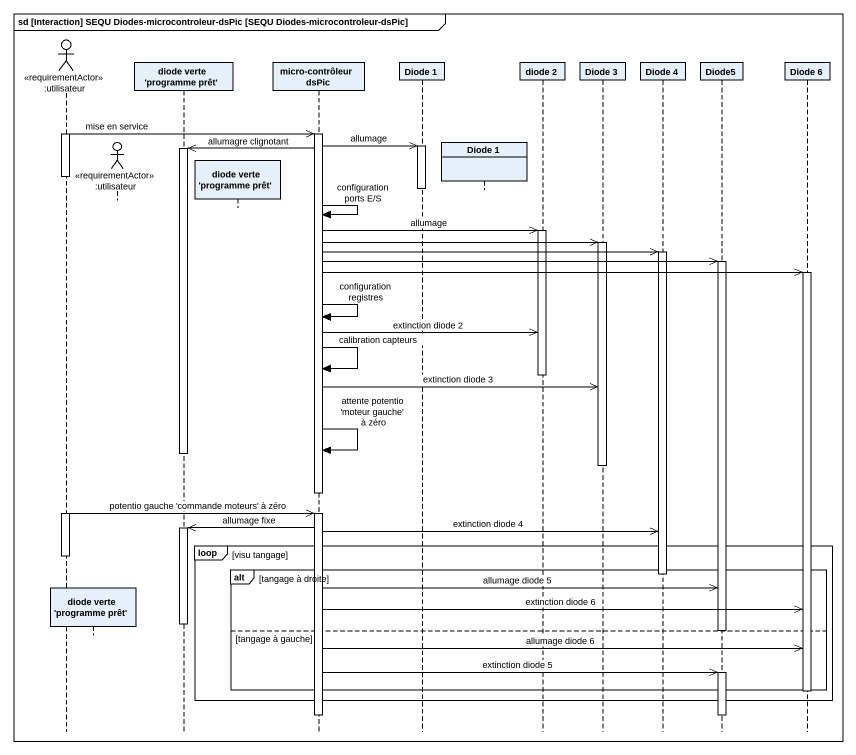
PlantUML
@startuml
mainframe sd [Interaction] SEQU Diodes-microcontroleur-dsPic [SEQU Diodes-microcontroleur-dsPic]
hide footbox
actor ":utilisateur" as utilisateur <<requirementActor>>
participant "diode verte 'programme prêt'" as diode_verte_programme_prêt
actor ":utilisateur" as utilisateur_2 <<requirementActor>>
participant "diode verte 'programme prêt'" as diode_verte_programme_prêt_2
participant "diode verte 'programme prêt'" as diode_verte_programme_prêt_3
participant "micro-contrôleur dsPic" as micro_contrôleur_dsPic
participant "Diode 1" as Diode_1
participant "Diode 1" as Diode_1_2
participant "diode 2" as diode_2
participant "Diode 3" as Diode_3
participant "Diode 4" as Diode_4
participant Diode5
participant "Diode 6" as Diode_6

activate utilisateur
utilisateur ->> micro_contrôleur_dsPic : mise en service
activate micro_contrôleur_dsPic
micro_contrôleur_dsPic ->> Diode_1 : allumage
activate Diode_1
micro_contrôleur_dsPic ->> diode_verte_programme_prêt_2 : allumagre clignotant
activate diode_verte_programme_prêt_2
deactivate utilisateur
deactivate Diode_1
micro_contrôleur_dsPic -> micro_contrôleur_dsPic : configuration ports E/S
micro_contrôleur_dsPic ->> diode_2 : allumage
activate diode_2
micro_contrôleur_dsPic ->> Diode_3
activate Diode_3
micro_contrôleur_dsPic ->> Diode_4
activate Diode_4
micro_contrôleur_dsPic ->> Diode5
activate Diode5
micro_contrôleur_dsPic ->> Diode_6
activate Diode_6
micro_contrôleur_dsPic -> micro_contrôleur_dsPic : configuration registres
micro_contrôleur_dsPic ->> diode_2 : extinction diode 2
micro_contrôleur_dsPic -> micro_contrôleur_dsPic : calibration capteurs
deactivate diode_2
micro_contrôleur_dsPic ->> Diode_3 : extinction diode 3
micro_contrôleur_dsPic -> micro_contrôleur_dsPic : attente potentio 'moteur gauche' à zéro
deactivate diode_verte_programme_prêt_2
deactivate Diode_3
deactivate micro_contrôleur_dsPic
activate utilisateur
utilisateur ->> micro_contrôleur_dsPic : potentio gauche 'commande moteurs' à zéro
activate micro_contrôleur_dsPic
micro_contrôleur_dsPic ->> diode_verte_programme_prêt_2 : allumage fixe
activate diode_verte_programme_prêt_2
micro_contrôleur_dsPic ->> Diode_4 : extinction diode 4
loop visu tangage
  deactivate utilisateur
  alt tangage à droite
    deactivate Diode_4
    micro_contrôleur_dsPic ->> Diode5 : allumage diode 5
    micro_contrôleur_dsPic ->> Diode_6 : extinction diode 6
    deactivate diode_verte_programme_prêt_2
  else tangage à gauche
    deactivate Diode5
    micro_contrôleur_dsPic ->> Diode_6 : allumage diode 6
    micro_contrôleur_dsPic ->> Diode5 : extinction diode 5
    activate Diode5
  end
  deactivate Diode_6
end
deactivate micro_contrôleur_dsPic
deactivate Diode5
@enduml
